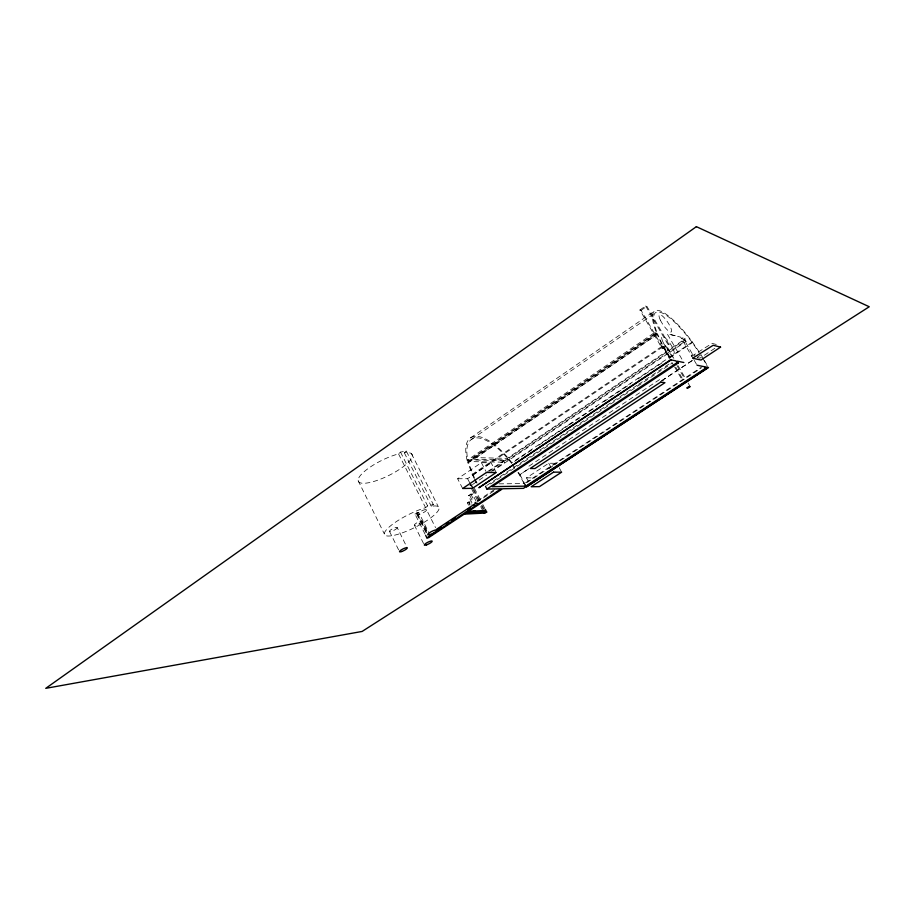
<?xml version="1.0" encoding="UTF-8"?>
<svg xmlns="http://www.w3.org/2000/svg" width="915" height="915" viewBox="0 0 915 915"><rect width="100%" height="100%" fill="white"/><g stroke="black" fill="none" stroke-linecap="round" stroke-linejoin="round"><path stroke-width="0.69" stroke-dasharray="4.58 3.43" d="M406.26 450.981L404.304 452.776A30.058 8.315 -26.5 0 1 394.834 472.232A30.058 8.315 -26.5 0 1 358.188 479.449A30.058 8.315 -26.5 0 1 398.54 453.909L400.507 452.101L406.26 450.981L433.344 504.577L431.308 506.304A30.424 7.16 -26.6 0 1 420.843 524.249A30.424 7.16 -26.6 0 1 384.472 532.965A30.424 7.16 -26.6 0 1 425.601 507.676L427.637 505.938L433.344 504.577M639.894 309.979L645.681 305.965L646.882 306.319L669.002 344.52L663.123 348.478L661.957 348.215L639.894 309.979L641.106 310.322L663.123 348.478M641.106 310.322L646.882 306.319M470.665 437.782L654.694 310.906M471.625 439.291L655.758 312.518M467.737 459.902L503.879 460.611L504.714 462.212L468.594 461.572L467.737 459.902L654.991 332.294L656.352 332.637L657.359 334.375L473.753 459.238L472.883 457.569L656.352 332.637M473.879 478.133L467.508 461.938L656.627 333.209A55.678 14.125 56 0 1 658.914 310.551A55.678 14.125 56 0 1 692.346 342.004L698.648 351.223M468.594 461.572L655.998 334.044L657.359 334.375M474.656 478.408L468.514 462.704L657.576 334.112A54.271 13.771 56 0 1 659.852 312.164A54.271 13.771 56 0 1 692.312 342.633L699.209 352.71M462.635 488.496L457.637 478.751L481.393 462.67L491.149 462.83L496.204 472.506M472.003 474.53L662.586 345.984L656.627 333.209M425.018 534.097L414.987 514.036L417.137 512.594L418.761 512.514L429.249 533.445M472.838 474.908L663.329 346.499L657.576 334.112M457.637 478.751L467.599 478.705L491.149 462.83M661.957 348.215L667.836 344.257L669.002 344.52M414.987 514.036L418.761 512.514M683.013 337.715L681.595 338.664L683.768 339.213L693.513 355.924L694.943 354.974M683.768 339.213L685.186 338.253M487.615 471.534L503.879 460.611M472.883 457.569L507.242 458.358L684.214 339.522L685.106 339.74L686.067 341.398L492.67 471.053M489.079 471.317L685.106 339.74M490.909 471.465L504.714 462.212M473.753 459.238L508.077 459.948L685.175 341.181L686.067 341.398M472.495 484.573L486.734 475.022M692.346 342.004L511.851 462.693A51.88 20.851 56.4 0 0 476.28 436.318A51.88 20.851 56.4 0 0 467.508 461.938M531.718 449.974L511.645 463.39A50.577 20.336 56.4 0 0 477.092 437.862A50.577 20.336 56.4 0 0 468.514 462.704M538.798 445.239L568.318 425.509M569.507 424.72L596.66 406.557M603.751 401.822L630.904 383.671M637.995 378.936L662.792 362.363M669.883 357.628L692.312 342.633M471.934 502.758L468.354 495.793L470.848 494.123L472.403 494.077L476.052 501.18M468.354 495.793L472.403 494.077M486.666 485.545L637.378 385.124M638.567 384.334L671.793 362.203L673.955 365.794M490.657 483.955L671.942 363.255M468.583 505.194L467.405 502.918L468.938 501.9L470.276 501.855L471.454 504.131M467.405 502.918L470.276 501.855M691.363 355.443L692.804 354.494M528.95 466.17L659.475 379.645L663.558 380.331M477.378 500.917L495.495 488.919M476.669 502.358L495.873 489.639M525.748 485.705L519.903 474.565L529.43 468.251M661.682 380.709L692.666 360.201M523.929 483.337L519.491 474.919L528.962 468.64M661.648 380.823L692.449 360.43M697.184 357.296L700.741 354.94M714.855 348.295L699.918 358.177L697.127 357.559M528.264 481.21L526.502 477.87L548.76 463.207L555.508 463.322M525.599 482.765L702.537 366.469M526.868 482.64L605.593 430.919M606.782 430.13L701.016 368.219M548.737 468.686L556.869 463.345M691.546 356.335L712.053 343.388L718.218 344.944M469.853 485.591L471.008 485.579L470.184 484.001M499.098 483.852L524.409 483.555M526.502 477.87L534.795 477.836M671.175 334.696L675.327 335.736M512.423 464.546L514.779 468M517.924 472.609L519.491 474.919M518.439 472.403L519.903 474.565M702.743 358.36L707.398 366.343M701.004 354.688L703.738 359.366M704.413 360.544L707.821 366.4M684.214 339.522L685.175 341.181M693.501 359.126L680.703 337.155L667.184 333.781L682.464 360.121M694.211 360.338L697.047 365.222M662.586 345.984L669.265 357.502M645.681 305.965L667.836 344.257M673.84 358.348L666.726 346.053L665.56 345.79L672.685 358.108M678.106 365.726L685.209 378.032M688.057 382.95L690.185 386.633M676.951 365.508L684.786 379.062M670.135 357.422L664.462 347.586L663.284 347.323L671.107 360.865M675.808 367.247L683.619 380.777M663.329 346.499L669.666 357.456M654.991 332.294L655.998 334.044M674.664 367.029L682.476 380.571M559.237 467.759L561.616 472.174M548.76 463.207L551.162 467.679M507.242 458.358L508.077 459.948M481.393 462.67L485.865 471.248M474.508 479.334L476.395 482.948M475.262 479.574L477.07 483.074M474.439 488.324L480.238 499.567M482.823 504.565L485.407 509.563M471.351 484.584L473.261 488.29M473.901 489.525L479.632 500.642M482.182 505.583L484.092 509.278M467.599 478.705L470.081 483.509M470.699 484.71L472.563 488.324M472.941 489.319L478.739 500.562M481.313 505.56L483.246 509.3M471.763 489.296L478.122 501.637M480.672 506.578L483.223 511.519M470.848 494.123L474.508 501.237M469.898 495.747L472.883 501.546M468.938 501.9L470.104 504.188M468.755 502.861L469.921 505.149M411.464 453.68L438.285 506.658M404.304 452.776L431.308 506.304M400.507 452.101L427.637 505.938M398.54 453.909L425.601 507.676M426.573 509.815A5.044 1.201 -26.7 0 1 420.099 514.161A5.044 1.201 -26.7 0 1 419.47 512.16A5.044 1.201 -26.7 0 1 426.573 509.815L435.54 527.623M422.215 521.253A4.369 1.018 -26.7 0 1 416.622 524.993A4.369 1.018 -26.7 0 1 416.05 523.311A4.369 1.018 -26.7 0 1 422.215 521.253L427.831 532.45M417.137 512.594L427.019 532.324M417.526 514.287L427.728 534.669M416.611 513.956L426.001 532.724M414.381 525.119L424.32 545.066M397.213 527.578A4.289 1.006 -26.4 0 1 391.78 531.238A4.289 1.006 -26.4 0 1 391.082 529.625A4.289 1.006 -26.4 0 1 397.213 527.578L407.244 547.879M389.504 531.386L399.523 551.711M358.142 480.604L384.357 533.994M660.39 320.181A10.454 2.642 55.6 0 0 671.164 331.996A10.454 2.642 55.6 0 0 664.336 317.86A10.454 2.642 55.6 0 0 660.39 320.181M663.055 342.21A10.5 2.722 55.8 0 0 673.863 353.945A10.5 2.722 55.8 0 0 666.989 339.614A10.5 2.722 55.8 0 0 663.055 342.21"/><path stroke-width="1.37" d="M671.084 359.892L478.9 487.752L670.604 359.801L675.979 360.899L676.997 362.672L678.312 362.935L677.294 361.173L683.848 362.512M485.488 486.334L486.894 489.056L676.997 362.672M678.312 362.935L492.076 486.677L525.782 486.14L705.305 368.39L706.174 368.562L705.19 366.892L708.507 367.567L526.388 486.94L708.061 367.475M436.524 529.316L475.64 503.422L477.184 503.364M437.953 529.316L441.43 527.017M446.051 523.963L448.361 522.431M451.838 520.132L455.304 517.833M468.183 509.312L470.344 507.882M425.647 535.355L426.893 537.86L501.111 488.782L486.894 489.056M472.106 512.057L473.638 511.05M473.444 511.988L474.965 510.982M483.223 511.519L484.733 510.513L485.556 512.114L484.046 513.109L483.223 511.519L465.884 512.354M485.407 509.563L486.688 512.057L485.179 513.052L464.237 514.127M706.174 368.562L523.46 488.358L502.621 488.759L428.506 537.734L426.893 537.86M465.781 513.098L486.688 512.057M467.428 511.336L484.733 510.513M473.124 505.08L474.679 505.023M697.047 365.222L704.321 366.709L705.305 368.39M524.867 484.412L525.782 486.14M475.114 502.415L475.64 503.422M696.384 226.657L45.75 688.343L362.111 631.442L869.25 306.754L696.384 226.657M486.506 472.472L462.635 488.496L472.563 488.324L496.204 472.506L486.506 472.472M660.836 382.035L530.185 468.48L534.955 468.526L664.919 382.699L660.836 382.035M720.562 347.128L701.004 360.03L692.655 358.223L713.174 345.275L720.562 347.128M553.552 472.14L531.203 486.757L539.461 486.62L561.616 472.174L553.552 472.14M689.064 386.45L686.742 387.971L687.874 388.143L690.185 386.633L689.064 386.45M426.55 544.871A4.392 0.949 -26.7 0 0 432.189 541.165A4.392 0.949 -26.7 0 0 426.024 543.293A4.392 0.949 -26.7 0 0 426.55 544.871M401.765 551.505A4.312 0.949 -26.5 0 0 407.244 547.879A4.312 0.949 -26.5 0 0 401.125 549.984A4.312 0.949 -26.5 0 0 401.765 551.505M430.29 534.486A5.067 1.121 -26.8 0 0 436.821 530.174A5.067 1.121 -26.8 0 0 429.718 532.587A5.067 1.121 -26.8 0 0 430.29 534.486"/></g></svg>
